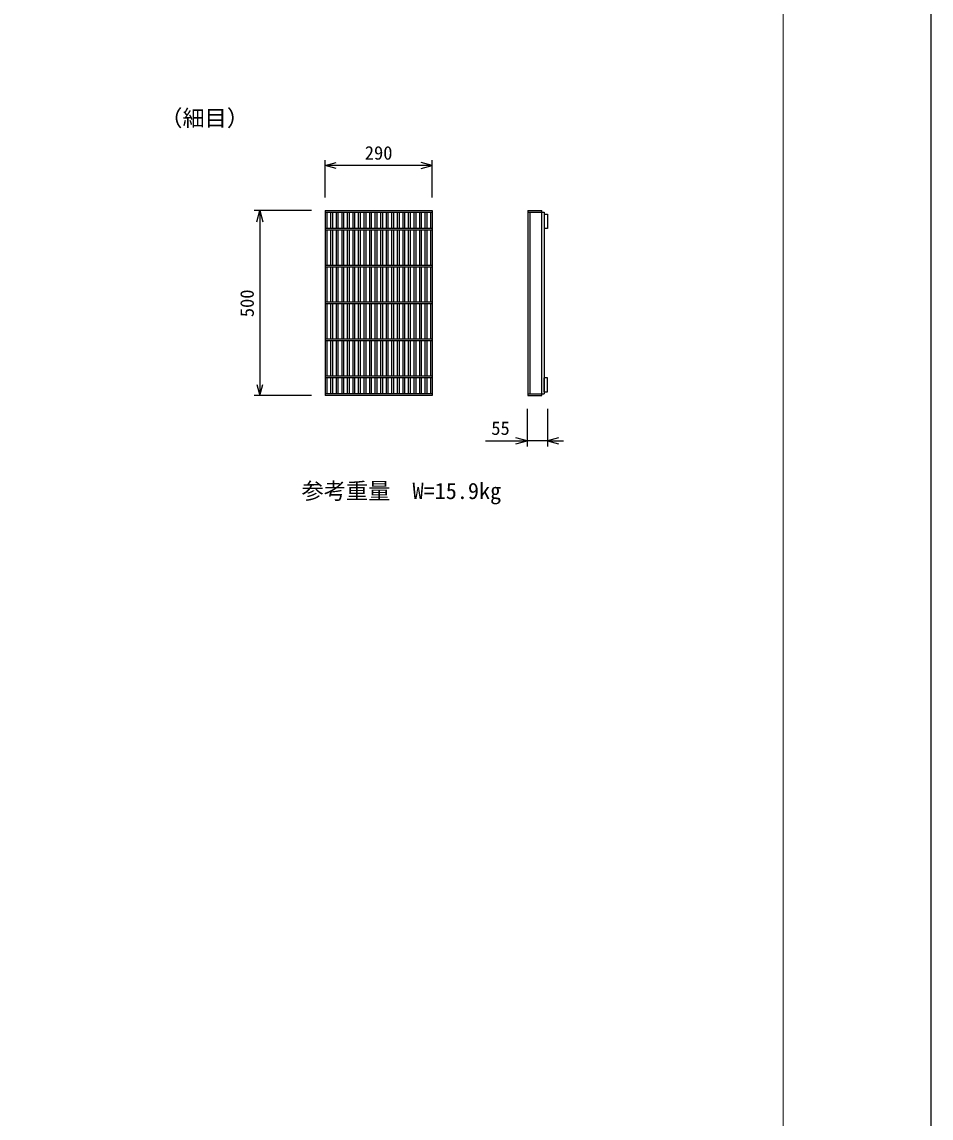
# Model space of a CAD drawing. Units: millimetres, scale not verified. Extents: x -8400 to 8400, y -5940 to 5940.
# Drawn here: x 5943 to 8400, y 0 to 2964 of the extents above; entities that cross this region are included whole.
import ezdxf
from ezdxf.enums import TextEntityAlignment as Align

# ---------------------------------------------------------------- set-up
doc = ezdxf.new("R2010")
doc.units = ezdxf.units.MM
doc.header["$LTSCALE"] = 20
for name, color, linetype, lineweight in [('0-0_DIM', 7, 'Continuous', 25), ('0-1_Defpoints', 5, 'Continuous', 25), ('0-2_HATCH', 6, 'Continuous', 25), ('0-7_TXT', 7, 'Continuous', 25), ('0-8_WAKU', 3, 'Continuous', 13)]:
    doc.layers.add(name, color=color, linetype=linetype, lineweight=lineweight)
doc.styles.add('ＭＳ ゴシック', font='')
doc.styles.get('ＭＳ ゴシック').set_extended_font_data('MS Gothic')

msp = doc.modelspace()

# ---------------------------------------------------------------- linework, layer by layer
at = {"layer": '0-0_DIM'}
for p, q in [((6762.18, 2488.66), (6762.18, 2590.24)), ((7052.18, 2488.66), (7052.18, 2590.24)), ((7052.18, 2575.24), (6762.18, 2575.24)), ((6725.68, 2453.43), (6570.68, 2453.43)), ((6585.68, 2453.43), (6585.68, 1953.43)), ((6725.68, 1953.43), (6570.68, 1953.43)), ((7308.08, 1917.71), (7308.08, 1816.12)), ((7363.08, 1917.71), (7363.08, 1816.12)), ((7195.47, 1831.12), (7308.08, 1831.12)), ((7363.08, 1831.12), (7308.08, 1831.12)), ((7363.08, 1831.12), (7406.55, 1831.12))]:
    msp.add_line(p, q, dxfattribs=at)
for points in [[(6792.18, 2567.2), (6762.18, 2575.24), (6792.18, 2583.28)], [(7022.18, 2567.2), (7052.18, 2575.24), (7022.18, 2583.28)], [(6577.64, 2423.43), (6585.68, 2453.43), (6593.72, 2423.43)], [(6577.64, 1983.43), (6585.68, 1953.43), (6593.72, 1983.43)], [(7278.08, 1823.08), (7308.08, 1831.12), (7278.08, 1839.16)], [(7393.08, 1839.16), (7363.08, 1831.12), (7393.08, 1823.08)]]:
    msp.add_lwpolyline(points, dxfattribs=at)
at = {"layer": '0-1_Defpoints'}
msp.add_lwpolyline([(-8400, -5940), (8400, -5940), (8400, 5940), (-8400, 5940)], close=True, dxfattribs=at)
at = {"layer": '0-2_HATCH'}
for p, q in [((6762.18, 2453.43), (7052.18, 2453.43)), ((6762.18, 2453.43), (6762.18, 1953.43)), ((6762.18, 2448.93), (7052.18, 2448.93)), ((6767.18, 2448.93), (6767.18, 2406.43)), ((6777.18, 2448.93), (6777.18, 2406.43)), ((6782.18, 2448.93), (6782.18, 2406.43)), ((6792.18, 2448.93), (6792.18, 2406.43)), ((6797.18, 2448.93), (6797.18, 2406.43)), ((6807.18, 2448.93), (6807.18, 2406.43)), ((6812.18, 2448.93), (6812.18, 2406.43)), ((6822.18, 2448.93), (6822.18, 2406.43)), ((6827.18, 2448.93), (6827.18, 2406.43)), ((6837.18, 2448.93), (6837.18, 2406.43)), ((6842.18, 2448.93), (6842.18, 2406.43)), ((6852.18, 2448.93), (6852.18, 2406.43)), ((6857.18, 2448.93), (6857.18, 2406.43)), ((6867.18, 2448.93), (6867.18, 2406.43)), ((6872.18, 2448.93), (6872.18, 2406.43)), ((6882.18, 2448.93), (6882.18, 2406.43)), ((6887.18, 2448.93), (6887.18, 2406.43)), ((6897.18, 2448.93), (6897.18, 2406.43)), ((6902.18, 2448.93), (6902.18, 2406.43)), ((6912.18, 2448.93), (6912.18, 2406.43)), ((6917.18, 2448.93), (6917.18, 2406.43)), ((6927.18, 2448.93), (6927.18, 2406.43)), ((6932.18, 2448.93), (6932.18, 2406.43)), ((6942.18, 2448.93), (6942.18, 2406.43)), ((6947.18, 2448.93), (6947.18, 2406.43)), ((6957.18, 2448.93), (6957.18, 2406.43)), ((6962.18, 2448.93), (6962.18, 2406.43)), ((6972.18, 2448.93), (6972.18, 2406.43)), ((6977.18, 2448.93), (6977.18, 2406.43)), ((6987.18, 2448.93), (6987.18, 2406.43)), ((6992.18, 2448.93), (6992.18, 2406.43)), ((7002.18, 2448.93), (7002.18, 2406.43)), ((7007.18, 2448.93), (7007.18, 2406.43)), ((7017.18, 2448.93), (7017.18, 2406.43)), ((7022.18, 2448.93), (7022.18, 2406.43)), ((7032.18, 2448.93), (7032.18, 2406.43)), ((7037.18, 2448.93), (7037.18, 2406.43)), ((7047.18, 2448.93), (7047.18, 2406.43)), ((7052.18, 2453.43), (7052.18, 1953.43)), ((7052.18, 2448.93), (7052.18, 2406.43)), ((7310.08, 2453.43), (7310.08, 1953.43)), ((7310.08, 2453.43), (7348.08, 2453.43)), ((7310.08, 2448.93), (7354.08, 2448.93)), ((7316.08, 2448.93), (7316.08, 1957.93)), ((7348.08, 1953.43), (7348.08, 2453.43)), ((7354.08, 2448.93), (7354.08, 1957.93)), ((7354.08, 2443.43), (7363.08, 2443.43)), ((7354.08, 2443.43), (7354.08, 2405.43)), ((7363.08, 2443.43), (7363.08, 2405.43)), ((6762.18, 2406.43), (7052.18, 2406.43)), ((6762.18, 2401.93), (7052.18, 2401.93)), ((6767.18, 2401.93), (6767.18, 2306.43)), ((6777.18, 2401.93), (6777.18, 2306.43)), ((6782.18, 2401.93), (6782.18, 2306.43)), ((6792.18, 2401.93), (6792.18, 2306.43)), ((6797.18, 2401.93), (6797.18, 2306.43)), ((6807.18, 2401.93), (6807.18, 2306.43)), ((6812.18, 2401.93), (6812.18, 2306.43)), ((6822.18, 2401.93), (6822.18, 2306.43)), ((6827.18, 2401.93), (6827.18, 2306.43)), ((6837.18, 2401.93), (6837.18, 2306.43)), ((6842.18, 2401.93), (6842.18, 2306.43)), ((6852.18, 2401.93), (6852.18, 2306.43)), ((6857.18, 2401.93), (6857.18, 2306.43)), ((6867.18, 2401.93), (6867.18, 2306.43)), ((6872.18, 2401.93), (6872.18, 2306.43)), ((6882.18, 2401.93), (6882.18, 2306.43)), ((6887.18, 2401.93), (6887.18, 2306.43)), ((6897.18, 2401.93), (6897.18, 2306.43)), ((6902.18, 2401.93), (6902.18, 2306.43)), ((6912.18, 2401.93), (6912.18, 2306.43)), ((6917.18, 2401.93), (6917.18, 2306.43)), ((6927.18, 2401.93), (6927.18, 2306.43)), ((6932.18, 2401.93), (6932.18, 2306.43)), ((6942.18, 2401.93), (6942.18, 2306.43)), ((6947.18, 2401.93), (6947.18, 2306.43)), ((6957.18, 2401.93), (6957.18, 2306.43)), ((6962.18, 2401.93), (6962.18, 2306.43)), ((6972.18, 2401.93), (6972.18, 2306.43)), ((6977.18, 2401.93), (6977.18, 2306.43)), ((6987.18, 2401.93), (6987.18, 2306.43)), ((6992.18, 2401.93), (6992.18, 2306.43)), ((7002.18, 2401.93), (7002.18, 2306.43)), ((7007.18, 2401.93), (7007.18, 2306.43)), ((7017.18, 2401.93), (7017.18, 2306.43)), ((7022.18, 2401.93), (7022.18, 2306.43)), ((7032.18, 2401.93), (7032.18, 2306.43)), ((7037.18, 2401.93), (7037.18, 2306.43)), ((7047.18, 2401.93), (7047.18, 2306.43)), ((7052.18, 2401.93), (7052.18, 2306.43)), ((7363.08, 2405.43), (7354.08, 2405.43)), ((6762.18, 2306.43), (7052.18, 2306.43)), ((6762.18, 2301.93), (7052.18, 2301.93)), ((6767.18, 2301.93), (6767.18, 2206.43)), ((6777.18, 2301.93), (6777.18, 2206.43)), ((6782.18, 2301.93), (6782.18, 2206.43)), ((6792.18, 2301.93), (6792.18, 2206.43)), ((6797.18, 2301.93), (6797.18, 2206.43)), ((6807.18, 2301.93), (6807.18, 2206.43)), ((6812.18, 2301.93), (6812.18, 2206.43)), ((6822.18, 2301.93), (6822.18, 2206.43)), ((6827.18, 2301.93), (6827.18, 2206.43)), ((6837.18, 2301.93), (6837.18, 2206.43)), ((6842.18, 2301.93), (6842.18, 2206.43)), ((6852.18, 2301.93), (6852.18, 2206.43)), ((6857.18, 2301.93), (6857.18, 2206.43)), ((6867.18, 2301.93), (6867.18, 2206.43)), ((6872.18, 2301.93), (6872.18, 2206.43)), ((6882.18, 2301.93), (6882.18, 2206.43)), ((6887.18, 2301.93), (6887.18, 2206.43)), ((6897.18, 2301.93), (6897.18, 2206.43)), ((6902.18, 2301.93), (6902.18, 2206.43)), ((6912.18, 2301.93), (6912.18, 2206.43)), ((6917.18, 2301.93), (6917.18, 2206.43)), ((6927.18, 2301.93), (6927.18, 2206.43)), ((6932.18, 2301.93), (6932.18, 2206.43)), ((6942.18, 2301.93), (6942.18, 2206.43)), ((6947.18, 2301.93), (6947.18, 2206.43)), ((6957.18, 2301.93), (6957.18, 2206.43)), ((6962.18, 2301.93), (6962.18, 2206.43)), ((6972.18, 2301.93), (6972.18, 2206.43)), ((6977.18, 2301.93), (6977.18, 2206.43)), ((6987.18, 2301.93), (6987.18, 2206.43)), ((6992.18, 2301.93), (6992.18, 2206.43)), ((7002.18, 2301.93), (7002.18, 2206.43)), ((7007.18, 2301.93), (7007.18, 2206.43)), ((7017.18, 2301.93), (7017.18, 2206.43)), ((7022.18, 2301.93), (7022.18, 2206.43)), ((7032.18, 2301.93), (7032.18, 2206.43)), ((7037.18, 2301.93), (7037.18, 2206.43)), ((7047.18, 2301.93), (7047.18, 2206.43)), ((7052.18, 2301.93), (7052.18, 2206.43)), ((6762.18, 2206.43), (7052.18, 2206.43)), ((6762.18, 2201.93), (7052.18, 2201.93)), ((6767.18, 2201.93), (6767.18, 2106.43)), ((6777.18, 2201.93), (6777.18, 2106.43)), ((6782.18, 2201.93), (6782.18, 2106.43)), ((6792.18, 2201.93), (6792.18, 2106.43)), ((6797.18, 2201.93), (6797.18, 2106.43)), ((6807.18, 2201.93), (6807.18, 2106.43)), ((6812.18, 2201.93), (6812.18, 2106.43)), ((6822.18, 2201.93), (6822.18, 2106.43)), ((6827.18, 2201.93), (6827.18, 2106.43)), ((6837.18, 2201.93), (6837.18, 2106.43)), ((6842.18, 2201.93), (6842.18, 2106.43)), ((6852.18, 2201.93), (6852.18, 2106.43)), ((6857.18, 2201.93), (6857.18, 2106.43)), ((6867.18, 2201.93), (6867.18, 2106.43)), ((6872.18, 2201.93), (6872.18, 2106.43)), ((6882.18, 2201.93), (6882.18, 2106.43)), ((6887.18, 2201.93), (6887.18, 2106.43)), ((6897.18, 2201.93), (6897.18, 2106.43)), ((6902.18, 2201.93), (6902.18, 2106.43)), ((6912.18, 2201.93), (6912.18, 2106.43)), ((6917.18, 2201.93), (6917.18, 2106.43)), ((6927.18, 2201.93), (6927.18, 2106.43)), ((6932.18, 2201.93), (6932.18, 2106.43)), ((6942.18, 2201.93), (6942.18, 2106.43)), ((6947.18, 2201.93), (6947.18, 2106.43)), ((6957.18, 2201.93), (6957.18, 2106.43)), ((6962.18, 2201.93), (6962.18, 2106.43)), ((6972.18, 2201.93), (6972.18, 2106.43)), ((6977.18, 2201.93), (6977.18, 2106.43)), ((6987.18, 2201.93), (6987.18, 2106.43)), ((6992.18, 2201.93), (6992.18, 2106.43)), ((7002.18, 2201.93), (7002.18, 2106.43)), ((7007.18, 2201.93), (7007.18, 2106.43)), ((7017.18, 2201.93), (7017.18, 2106.43)), ((7022.18, 2201.93), (7022.18, 2106.43)), ((7032.18, 2201.93), (7032.18, 2106.43)), ((7037.18, 2201.93), (7037.18, 2106.43)), ((7047.18, 2201.93), (7047.18, 2106.43)), ((7052.18, 2201.93), (7052.18, 2106.43)), ((6762.18, 2106.43), (7052.18, 2106.43)), ((6762.18, 2101.93), (7052.18, 2101.93)), ((6767.18, 2101.93), (6767.18, 2006.43)), ((6777.18, 2101.93), (6777.18, 2006.43)), ((6782.18, 2101.93), (6782.18, 2006.43)), ((6792.18, 2101.93), (6792.18, 2006.43)), ((6797.18, 2101.93), (6797.18, 2006.43)), ((6807.18, 2101.93), (6807.18, 2006.43)), ((6812.18, 2101.93), (6812.18, 2006.43)), ((6822.18, 2101.93), (6822.18, 2006.43)), ((6827.18, 2101.93), (6827.18, 2006.43)), ((6837.18, 2101.93), (6837.18, 2006.43)), ((6842.18, 2101.93), (6842.18, 2006.43)), ((6852.18, 2101.93), (6852.18, 2006.43)), ((6857.18, 2101.93), (6857.18, 2006.43)), ((6867.18, 2101.93), (6867.18, 2006.43)), ((6872.18, 2101.93), (6872.18, 2006.43)), ((6882.18, 2101.93), (6882.18, 2006.43)), ((6887.18, 2101.93), (6887.18, 2006.43)), ((6897.18, 2101.93), (6897.18, 2006.43)), ((6902.18, 2101.93), (6902.18, 2006.43)), ((6912.18, 2101.93), (6912.18, 2006.43)), ((6917.18, 2101.93), (6917.18, 2006.43)), ((6927.18, 2101.93), (6927.18, 2006.43)), ((6932.18, 2101.93), (6932.18, 2006.43)), ((6942.18, 2101.93), (6942.18, 2006.43)), ((6947.18, 2101.93), (6947.18, 2006.43)), ((6957.18, 2101.93), (6957.18, 2006.43)), ((6962.18, 2101.93), (6962.18, 2006.43)), ((6972.18, 2101.93), (6972.18, 2006.43)), ((6977.18, 2101.93), (6977.18, 2006.43)), ((6987.18, 2101.93), (6987.18, 2006.43)), ((6992.18, 2101.93), (6992.18, 2006.43)), ((7002.18, 2101.93), (7002.18, 2006.43)), ((7007.18, 2101.93), (7007.18, 2006.43)), ((7017.18, 2101.93), (7017.18, 2006.43)), ((7022.18, 2101.93), (7022.18, 2006.43)), ((7032.18, 2101.93), (7032.18, 2006.43)), ((7037.18, 2101.93), (7037.18, 2006.43)), ((7047.18, 2101.93), (7047.18, 2006.43)), ((7052.18, 2101.93), (7052.18, 2006.43)), ((6762.18, 2006.43), (7052.18, 2006.43)), ((6762.18, 2001.93), (7052.18, 2001.93)), ((6767.18, 2001.93), (6767.18, 1957.93)), ((6777.18, 2001.93), (6777.18, 1957.93)), ((6782.18, 2001.93), (6782.18, 1957.93)), ((6792.18, 2001.93), (6792.18, 1957.93)), ((6797.18, 2001.93), (6797.18, 1957.93)), ((6807.18, 2001.93), (6807.18, 1957.93)), ((6812.18, 2001.93), (6812.18, 1957.93)), ((6822.18, 2001.93), (6822.18, 1957.93)), ((6827.18, 2001.93), (6827.18, 1957.93)), ((6837.18, 2001.93), (6837.18, 1957.93)), ((6842.18, 2001.93), (6842.18, 1957.93)), ((6852.18, 2001.93), (6852.18, 1957.93)), ((6857.18, 2001.93), (6857.18, 1957.93)), ((6867.18, 2001.93), (6867.18, 1957.93)), ((6872.18, 2001.93), (6872.18, 1957.93)), ((6882.18, 2001.93), (6882.18, 1957.93)), ((6887.18, 2001.93), (6887.18, 1957.93)), ((6897.18, 2001.93), (6897.18, 1957.93)), ((6902.18, 2001.93), (6902.18, 1957.93)), ((6912.18, 2001.93), (6912.18, 1957.93)), ((6917.18, 2001.93), (6917.18, 1957.93)), ((6927.18, 2001.93), (6927.18, 1957.93)), ((6932.18, 2001.93), (6932.18, 1957.93)), ((6942.18, 2001.93), (6942.18, 1957.93)), ((6947.18, 2001.93), (6947.18, 1957.93)), ((6957.18, 2001.93), (6957.18, 1957.93)), ((6962.18, 2001.93), (6962.18, 1957.93)), ((6972.18, 2001.93), (6972.18, 1957.93)), ((6977.18, 2001.93), (6977.18, 1957.93)), ((6987.18, 2001.93), (6987.18, 1957.93)), ((6992.18, 2001.93), (6992.18, 1957.93)), ((7002.18, 2001.93), (7002.18, 1957.93)), ((7007.18, 2001.93), (7007.18, 1957.93)), ((7017.18, 2001.93), (7017.18, 1957.93)), ((7022.18, 2001.93), (7022.18, 1957.93)), ((7032.18, 2001.93), (7032.18, 1957.93)), ((7037.18, 2001.93), (7037.18, 1957.93)), ((7047.18, 2001.93), (7047.18, 1957.93)), ((7052.18, 2001.93), (7052.18, 1957.93)), ((7363.08, 2001.43), (7354.08, 2001.43)), ((7354.08, 1963.43), (7354.08, 2001.43)), ((7363.08, 1963.43), (7363.08, 2001.43)), ((7052.18, 1957.93), (6762.18, 1957.93)), ((7310.08, 1957.93), (7354.08, 1957.93)), ((7354.08, 1963.43), (7363.08, 1963.43)), ((7052.18, 1953.43), (6762.18, 1953.43)), ((7310.08, 1953.43), (7348.08, 1953.43))]:
    msp.add_line(p, q, dxfattribs=at)
at = {"layer": '0-8_WAKU'}
msp.add_lwpolyline([(-8000, -5540), (8000, -5540), (8000, 5540), (-8000, 5540)], close=True, dxfattribs=at)

# ---------------------------------------------------------------- texts
at = {"layer": '0-0_DIM', "style": 'ＭＳ ゴシック'}
for s, p in [('290', (6869.68, 2580.24)), ('55', (7211.44, 1836.12))]:
    msp.add_text(s, height=36.66, dxfattribs=at).set_placement(p, align=Align.BOTTOM_LEFT)
msp.add_text('500', height=36.66, rotation=90, dxfattribs=at).set_placement((6580.68, 2165.43), align=Align.BOTTOM_LEFT)
at = {"layer": '0-7_TXT', "style": 'ＭＳ ゴシック'}
for s, p in [('（細目）', (6316.85, 2668.62)), ('参考重量\u3000W=15.9kg', (6698.73, 1660.4))]:
    msp.add_text(s, height=43.99, dxfattribs=at).set_placement(p, align=Align.BOTTOM_LEFT)

doc.saveas('drawing.dxf')
